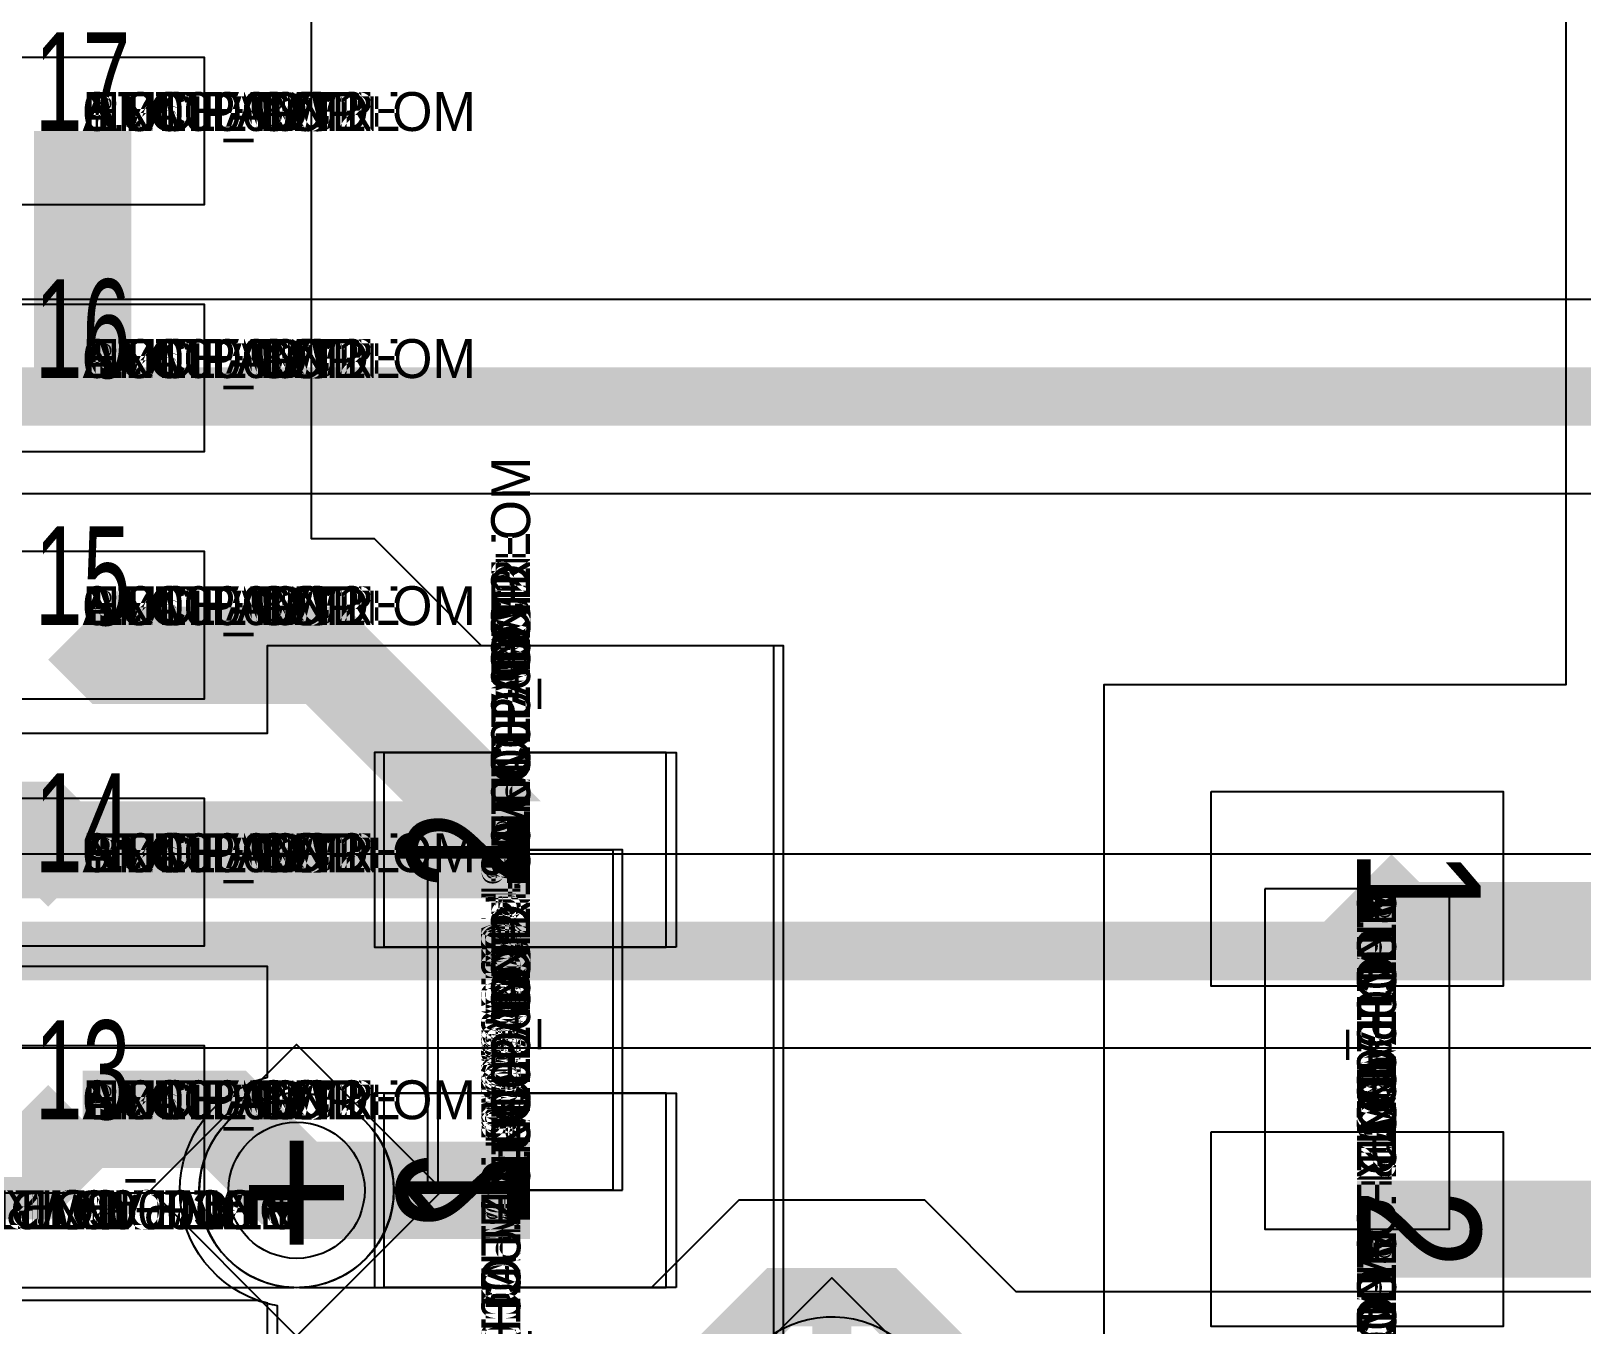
# Model space of a CAD drawing. Extents: x 0 to 323, y 0 to 320.
# Drawn here: x 37.05 to 45.02, y 183.21 to 189.86 of the extents above; entities that cross this region are included whole.
import ezdxf
from ezdxf.enums import TextEntityAlignment as Align

# ---------------------------------------------------------------- set-up
doc = ezdxf.new("R2010")
doc.units = 0
doc.header["$MEASUREMENT"] = 0
doc.layers.get('0').update_dxf_attribs({"linetype": 'CONTINUOUS'})
for name, color, linetype in [('CDN_FIGURES', 7, 'CONTINUOUS'), ('ETCH_BOTTOM', 7, 'CONTINUOUS'), ('ETCH_GND', 3, 'CONTINUOUS'), ('ETCH_INT1', 4, 'CONTINUOUS'), ('ETCH_INT2', 5, 'CONTINUOUS'), ('ETCH_PWR', 6, 'CONTINUOUS'), ('ETCH_TOP', 2, 'CONTINUOUS'), ('MANUFACTURING_NCLEGEND-1-6', 8, 'CONTINUOUS'), ('PACKAGE_GEOMETRY_ASSEMBLY_TOP', 11, 'CONTINUOUS'), ('PACKAGE_GEOMETRY_PIN_NUMBER', 9, 'CONTINUOUS')]:
    doc.layers.add(name, color=color, linetype=linetype)

# ---------------------------------------------------------------- blocks, each defined once
blk = doc.blocks.new('PAD_INFO')
for tag in ['SHAPE_TYPE', 'PAD_HEIGHT', 'PAD_LAYER', 'PAD_TYPE', 'PAD_WIDTH']:
    blk.add_attdef(tag, (0, 0), '', height=0.2)
at = {"flags": 2}
blk.add_attdef('CDN_TYPE', (0, 0), '', height=0.2, dxfattribs=at)
blk = doc.blocks.new('DRILL_INFO')
at = {"flags": 2}
blk.add_attdef('CDN_TYPE', (0, 0), '', height=0.2, dxfattribs=at)
for tag in ['FSHAPE', 'FCHAR', 'DRILL_HEIGHT', 'DIAMETER', 'PLATED', 'DRILL_WIDTH']:
    blk.add_attdef(tag, (0, 0), '', height=0.2)
blk = doc.blocks.new('VIA0700X0300')
at = {"layer": 'ETCH_BOTTOM'}
blk.add_circle((0, 0), 0.35, dxfattribs=at)
at = {"layer": 'ETCH_GND'}
blk.add_circle((0, 0), 0.35, dxfattribs=at)
at = {"layer": 'ETCH_INT1'}
blk.add_circle((0, 0), 0.35, dxfattribs=at)
at = {"layer": 'ETCH_INT2'}
blk.add_circle((0, 0), 0.35, dxfattribs=at)
at = {"layer": 'ETCH_PWR'}
blk.add_circle((0, 0), 0.35, dxfattribs=at)
at = {"layer": 'ETCH_TOP'}
blk.add_circle((0, 0), 0.35, dxfattribs=at)
ref = blk.add_blockref('PAD_INFO', (0, 0))
ref.add_attrib('PAD_LAYER', 'ETCH_TOP', (0, 0), dxfattribs={"height": 0.2})
ref.add_attrib('SHAPE_TYPE', 'NULL', (0, 0), dxfattribs={"height": 0.2})
ref.add_attrib('PAD_TYPE', 'ANTIPAD', (0, 0), dxfattribs={"height": 0.2})
ref.add_attrib('PAD_WIDTH', '0.000000', (0, 0), dxfattribs={"height": 0.2})
ref.add_attrib('PAD_HEIGHT', '0.000000', (0, 0), dxfattribs={"height": 0.2})
ref = blk.add_blockref('PAD_INFO', (0, 0))
ref.add_attrib('PAD_LAYER', 'ETCH_GND', (0, 0), dxfattribs={"height": 0.2})
ref.add_attrib('SHAPE_TYPE', 'NULL', (0, 0), dxfattribs={"height": 0.2})
ref.add_attrib('PAD_TYPE', 'ANTIPAD', (0, 0), dxfattribs={"height": 0.2})
ref.add_attrib('PAD_WIDTH', '0.000000', (0, 0), dxfattribs={"height": 0.2})
ref.add_attrib('PAD_HEIGHT', '0.000000', (0, 0), dxfattribs={"height": 0.2})
ref = blk.add_blockref('PAD_INFO', (0, 0))
ref.add_attrib('PAD_LAYER', 'ETCH_INT1', (0, 0), dxfattribs={"height": 0.2})
ref.add_attrib('SHAPE_TYPE', 'NULL', (0, 0), dxfattribs={"height": 0.2})
ref.add_attrib('PAD_TYPE', 'ANTIPAD', (0, 0), dxfattribs={"height": 0.2})
ref.add_attrib('PAD_WIDTH', '0.000000', (0, 0), dxfattribs={"height": 0.2})
ref.add_attrib('PAD_HEIGHT', '0.000000', (0, 0), dxfattribs={"height": 0.2})
ref = blk.add_blockref('PAD_INFO', (0, 0))
ref.add_attrib('PAD_LAYER', 'ETCH_INT2', (0, 0), dxfattribs={"height": 0.2})
ref.add_attrib('SHAPE_TYPE', 'NULL', (0, 0), dxfattribs={"height": 0.2})
ref.add_attrib('PAD_TYPE', 'ANTIPAD', (0, 0), dxfattribs={"height": 0.2})
ref.add_attrib('PAD_WIDTH', '0.000000', (0, 0), dxfattribs={"height": 0.2})
ref.add_attrib('PAD_HEIGHT', '0.000000', (0, 0), dxfattribs={"height": 0.2})
ref = blk.add_blockref('PAD_INFO', (0, 0))
ref.add_attrib('PAD_LAYER', 'ETCH_PWR', (0, 0), dxfattribs={"height": 0.2})
ref.add_attrib('SHAPE_TYPE', 'NULL', (0, 0), dxfattribs={"height": 0.2})
ref.add_attrib('PAD_TYPE', 'ANTIPAD', (0, 0), dxfattribs={"height": 0.2})
ref.add_attrib('PAD_WIDTH', '0.000000', (0, 0), dxfattribs={"height": 0.2})
ref.add_attrib('PAD_HEIGHT', '0.000000', (0, 0), dxfattribs={"height": 0.2})
ref = blk.add_blockref('PAD_INFO', (0, 0))
ref.add_attrib('PAD_LAYER', 'ETCH_BOTTOM', (0, 0), dxfattribs={"height": 0.2})
ref.add_attrib('SHAPE_TYPE', 'NULL', (0, 0), dxfattribs={"height": 0.2})
ref.add_attrib('PAD_TYPE', 'ANTIPAD', (0, 0), dxfattribs={"height": 0.2})
ref.add_attrib('PAD_WIDTH', '0.000000', (0, 0), dxfattribs={"height": 0.2})
ref.add_attrib('PAD_HEIGHT', '0.000000', (0, 0), dxfattribs={"height": 0.2})
ref = blk.add_blockref('PAD_INFO', (0, 0))
ref.add_attrib('PAD_LAYER', 'ETCH_TOP', (0, 0), dxfattribs={"height": 0.2})
ref.add_attrib('SHAPE_TYPE', 'NULL', (0, 0), dxfattribs={"height": 0.2})
ref.add_attrib('PAD_TYPE', 'THERMAL', (0, 0), dxfattribs={"height": 0.2})
ref.add_attrib('PAD_WIDTH', '0.000000', (0, 0), dxfattribs={"height": 0.2})
ref.add_attrib('PAD_HEIGHT', '0.000000', (0, 0), dxfattribs={"height": 0.2})
ref = blk.add_blockref('PAD_INFO', (0, 0))
ref.add_attrib('PAD_LAYER', 'ETCH_GND', (0, 0), dxfattribs={"height": 0.2})
ref.add_attrib('SHAPE_TYPE', 'NULL', (0, 0), dxfattribs={"height": 0.2})
ref.add_attrib('PAD_TYPE', 'THERMAL', (0, 0), dxfattribs={"height": 0.2})
ref.add_attrib('PAD_WIDTH', '0.000000', (0, 0), dxfattribs={"height": 0.2})
ref.add_attrib('PAD_HEIGHT', '0.000000', (0, 0), dxfattribs={"height": 0.2})
ref = blk.add_blockref('PAD_INFO', (0, 0))
ref.add_attrib('PAD_LAYER', 'ETCH_INT1', (0, 0), dxfattribs={"height": 0.2})
ref.add_attrib('SHAPE_TYPE', 'NULL', (0, 0), dxfattribs={"height": 0.2})
ref.add_attrib('PAD_TYPE', 'THERMAL', (0, 0), dxfattribs={"height": 0.2})
ref.add_attrib('PAD_WIDTH', '0.000000', (0, 0), dxfattribs={"height": 0.2})
ref.add_attrib('PAD_HEIGHT', '0.000000', (0, 0), dxfattribs={"height": 0.2})
ref = blk.add_blockref('PAD_INFO', (0, 0))
ref.add_attrib('PAD_LAYER', 'ETCH_INT2', (0, 0), dxfattribs={"height": 0.2})
ref.add_attrib('SHAPE_TYPE', 'NULL', (0, 0), dxfattribs={"height": 0.2})
ref.add_attrib('PAD_TYPE', 'THERMAL', (0, 0), dxfattribs={"height": 0.2})
ref.add_attrib('PAD_WIDTH', '0.000000', (0, 0), dxfattribs={"height": 0.2})
ref.add_attrib('PAD_HEIGHT', '0.000000', (0, 0), dxfattribs={"height": 0.2})
ref = blk.add_blockref('PAD_INFO', (0, 0))
ref.add_attrib('PAD_LAYER', 'ETCH_PWR', (0, 0), dxfattribs={"height": 0.2})
ref.add_attrib('SHAPE_TYPE', 'NULL', (0, 0), dxfattribs={"height": 0.2})
ref.add_attrib('PAD_TYPE', 'THERMAL', (0, 0), dxfattribs={"height": 0.2})
ref.add_attrib('PAD_WIDTH', '0.000000', (0, 0), dxfattribs={"height": 0.2})
ref.add_attrib('PAD_HEIGHT', '0.000000', (0, 0), dxfattribs={"height": 0.2})
ref = blk.add_blockref('PAD_INFO', (0, 0))
ref.add_attrib('PAD_LAYER', 'ETCH_BOTTOM', (0, 0), dxfattribs={"height": 0.2})
ref.add_attrib('SHAPE_TYPE', 'NULL', (0, 0), dxfattribs={"height": 0.2})
ref.add_attrib('PAD_TYPE', 'THERMAL', (0, 0), dxfattribs={"height": 0.2})
ref.add_attrib('PAD_WIDTH', '0.000000', (0, 0), dxfattribs={"height": 0.2})
ref.add_attrib('PAD_HEIGHT', '0.000000', (0, 0), dxfattribs={"height": 0.2})
ref = blk.add_blockref('PAD_INFO', (0, 0))
ref.add_attrib('PAD_LAYER', 'ETCH_TOP', (0, 0), dxfattribs={"height": 0.2})
ref.add_attrib('SHAPE_TYPE', 'CIRCLE', (0, 0), dxfattribs={"height": 0.2})
ref.add_attrib('PAD_TYPE', 'REGULAR', (0, 0), dxfattribs={"height": 0.2})
ref.add_attrib('PAD_WIDTH', '0.700000', (0, 0), dxfattribs={"height": 0.2})
ref.add_attrib('PAD_HEIGHT', '0.700000', (0, 0), dxfattribs={"height": 0.2})
ref = blk.add_blockref('PAD_INFO', (0, 0))
ref.add_attrib('PAD_LAYER', 'ETCH_GND', (0, 0), dxfattribs={"height": 0.2})
ref.add_attrib('SHAPE_TYPE', 'CIRCLE', (0, 0), dxfattribs={"height": 0.2})
ref.add_attrib('PAD_TYPE', 'REGULAR', (0, 0), dxfattribs={"height": 0.2})
ref.add_attrib('PAD_WIDTH', '0.700000', (0, 0), dxfattribs={"height": 0.2})
ref.add_attrib('PAD_HEIGHT', '0.700000', (0, 0), dxfattribs={"height": 0.2})
ref = blk.add_blockref('PAD_INFO', (0, 0))
ref.add_attrib('PAD_LAYER', 'ETCH_INT1', (0, 0), dxfattribs={"height": 0.2})
ref.add_attrib('SHAPE_TYPE', 'CIRCLE', (0, 0), dxfattribs={"height": 0.2})
ref.add_attrib('PAD_TYPE', 'REGULAR', (0, 0), dxfattribs={"height": 0.2})
ref.add_attrib('PAD_WIDTH', '0.700000', (0, 0), dxfattribs={"height": 0.2})
ref.add_attrib('PAD_HEIGHT', '0.700000', (0, 0), dxfattribs={"height": 0.2})
ref = blk.add_blockref('PAD_INFO', (0, 0))
ref.add_attrib('PAD_LAYER', 'ETCH_INT2', (0, 0), dxfattribs={"height": 0.2})
ref.add_attrib('SHAPE_TYPE', 'CIRCLE', (0, 0), dxfattribs={"height": 0.2})
ref.add_attrib('PAD_TYPE', 'REGULAR', (0, 0), dxfattribs={"height": 0.2})
ref.add_attrib('PAD_WIDTH', '0.700000', (0, 0), dxfattribs={"height": 0.2})
ref.add_attrib('PAD_HEIGHT', '0.700000', (0, 0), dxfattribs={"height": 0.2})
ref = blk.add_blockref('PAD_INFO', (0, 0))
ref.add_attrib('PAD_LAYER', 'ETCH_PWR', (0, 0), dxfattribs={"height": 0.2})
ref.add_attrib('SHAPE_TYPE', 'CIRCLE', (0, 0), dxfattribs={"height": 0.2})
ref.add_attrib('PAD_TYPE', 'REGULAR', (0, 0), dxfattribs={"height": 0.2})
ref.add_attrib('PAD_WIDTH', '0.700000', (0, 0), dxfattribs={"height": 0.2})
ref.add_attrib('PAD_HEIGHT', '0.700000', (0, 0), dxfattribs={"height": 0.2})
ref = blk.add_blockref('PAD_INFO', (0, 0))
ref.add_attrib('PAD_LAYER', 'ETCH_BOTTOM', (0, 0), dxfattribs={"height": 0.2})
ref.add_attrib('SHAPE_TYPE', 'CIRCLE', (0, 0), dxfattribs={"height": 0.2})
ref.add_attrib('PAD_TYPE', 'REGULAR', (0, 0), dxfattribs={"height": 0.2})
ref.add_attrib('PAD_WIDTH', '0.700000', (0, 0), dxfattribs={"height": 0.2})
ref.add_attrib('PAD_HEIGHT', '0.700000', (0, 0), dxfattribs={"height": 0.2})
ref = blk.add_blockref('DRILL_INFO', (0, 0))
ref.add_attrib('DIAMETER', '0.300000', (0, 0), dxfattribs={"height": 0.2})
ref.add_attrib('PLATED', 'PLATED', (0, 0), dxfattribs={"height": 0.2})
ref.add_attrib('FSHAPE', 'DIAMOND', (0, 0), dxfattribs={"height": 0.2})
ref.add_attrib('FCHAR', '+', (0, 0), dxfattribs={"height": 0.2})
ref.add_attrib('DRILL_WIDTH', '1.500000', (0, 0), dxfattribs={"height": 0.2})
ref.add_attrib('DRILL_HEIGHT', '1.500000', (0, 0), dxfattribs={"height": 0.2})
for tag in ['CDN_TYPE', 'PIN']:
    blk.add_attdef(tag, (0, 0), '', height=0.2)
at = {"flags": 2}
for tag in ['PSTKNAME', 'BBV']:
    blk.add_attdef(tag, (0, 0), '', height=0.2, dxfattribs=at)
blk = doc.blocks.new('FIGURE_DIAMOND')
at = {"layer": 'CDN_FIGURES'}
blk.add_lwpolyline([(-0.5, 0), (0, 0.5), (0.5, 0), (0, -0.5)], close=True, dxfattribs=at)
blk = doc.blocks.new('RC1000X1500TS')
at = {"layer": 'ETCH_TOP'}
blk.add_lwpolyline([(-0.5, -0.75), (-0.5, 0.75), (0.5, 0.75), (0.5, -0.75)], close=True, dxfattribs=at)
ref = blk.add_blockref('PAD_INFO', (0, 0))
ref.add_attrib('PAD_LAYER', 'ETCH_TOP', (0, 0), dxfattribs={"height": 0.2})
ref.add_attrib('SHAPE_TYPE', 'NULL', (0, 0), dxfattribs={"height": 0.2})
ref.add_attrib('PAD_TYPE', 'ANTIPAD', (0, 0), dxfattribs={"height": 0.2})
ref.add_attrib('PAD_WIDTH', '0.000000', (0, 0), dxfattribs={"height": 0.2})
ref.add_attrib('PAD_HEIGHT', '0.000000', (0, 0), dxfattribs={"height": 0.2})
ref = blk.add_blockref('PAD_INFO', (0, 0))
ref.add_attrib('PAD_LAYER', 'ETCH_GND', (0, 0), dxfattribs={"height": 0.2})
ref.add_attrib('SHAPE_TYPE', 'NULL', (0, 0), dxfattribs={"height": 0.2})
ref.add_attrib('PAD_TYPE', 'ANTIPAD', (0, 0), dxfattribs={"height": 0.2})
ref.add_attrib('PAD_WIDTH', '0.000000', (0, 0), dxfattribs={"height": 0.2})
ref.add_attrib('PAD_HEIGHT', '0.000000', (0, 0), dxfattribs={"height": 0.2})
ref = blk.add_blockref('PAD_INFO', (0, 0))
ref.add_attrib('PAD_LAYER', 'ETCH_INT1', (0, 0), dxfattribs={"height": 0.2})
ref.add_attrib('SHAPE_TYPE', 'NULL', (0, 0), dxfattribs={"height": 0.2})
ref.add_attrib('PAD_TYPE', 'ANTIPAD', (0, 0), dxfattribs={"height": 0.2})
ref.add_attrib('PAD_WIDTH', '0.000000', (0, 0), dxfattribs={"height": 0.2})
ref.add_attrib('PAD_HEIGHT', '0.000000', (0, 0), dxfattribs={"height": 0.2})
ref = blk.add_blockref('PAD_INFO', (0, 0))
ref.add_attrib('PAD_LAYER', 'ETCH_INT2', (0, 0), dxfattribs={"height": 0.2})
ref.add_attrib('SHAPE_TYPE', 'NULL', (0, 0), dxfattribs={"height": 0.2})
ref.add_attrib('PAD_TYPE', 'ANTIPAD', (0, 0), dxfattribs={"height": 0.2})
ref.add_attrib('PAD_WIDTH', '0.000000', (0, 0), dxfattribs={"height": 0.2})
ref.add_attrib('PAD_HEIGHT', '0.000000', (0, 0), dxfattribs={"height": 0.2})
ref = blk.add_blockref('PAD_INFO', (0, 0))
ref.add_attrib('PAD_LAYER', 'ETCH_PWR', (0, 0), dxfattribs={"height": 0.2})
ref.add_attrib('SHAPE_TYPE', 'NULL', (0, 0), dxfattribs={"height": 0.2})
ref.add_attrib('PAD_TYPE', 'ANTIPAD', (0, 0), dxfattribs={"height": 0.2})
ref.add_attrib('PAD_WIDTH', '0.000000', (0, 0), dxfattribs={"height": 0.2})
ref.add_attrib('PAD_HEIGHT', '0.000000', (0, 0), dxfattribs={"height": 0.2})
ref = blk.add_blockref('PAD_INFO', (0, 0))
ref.add_attrib('PAD_LAYER', 'ETCH_BOTTOM', (0, 0), dxfattribs={"height": 0.2})
ref.add_attrib('SHAPE_TYPE', 'NULL', (0, 0), dxfattribs={"height": 0.2})
ref.add_attrib('PAD_TYPE', 'ANTIPAD', (0, 0), dxfattribs={"height": 0.2})
ref.add_attrib('PAD_WIDTH', '0.000000', (0, 0), dxfattribs={"height": 0.2})
ref.add_attrib('PAD_HEIGHT', '0.000000', (0, 0), dxfattribs={"height": 0.2})
ref = blk.add_blockref('PAD_INFO', (0, 0))
ref.add_attrib('PAD_LAYER', 'ETCH_TOP', (0, 0), dxfattribs={"height": 0.2})
ref.add_attrib('SHAPE_TYPE', 'NULL', (0, 0), dxfattribs={"height": 0.2})
ref.add_attrib('PAD_TYPE', 'THERMAL', (0, 0), dxfattribs={"height": 0.2})
ref.add_attrib('PAD_WIDTH', '0.000000', (0, 0), dxfattribs={"height": 0.2})
ref.add_attrib('PAD_HEIGHT', '0.000000', (0, 0), dxfattribs={"height": 0.2})
ref = blk.add_blockref('PAD_INFO', (0, 0))
ref.add_attrib('PAD_LAYER', 'ETCH_GND', (0, 0), dxfattribs={"height": 0.2})
ref.add_attrib('SHAPE_TYPE', 'NULL', (0, 0), dxfattribs={"height": 0.2})
ref.add_attrib('PAD_TYPE', 'THERMAL', (0, 0), dxfattribs={"height": 0.2})
ref.add_attrib('PAD_WIDTH', '0.000000', (0, 0), dxfattribs={"height": 0.2})
ref.add_attrib('PAD_HEIGHT', '0.000000', (0, 0), dxfattribs={"height": 0.2})
ref = blk.add_blockref('PAD_INFO', (0, 0))
ref.add_attrib('PAD_LAYER', 'ETCH_INT1', (0, 0), dxfattribs={"height": 0.2})
ref.add_attrib('SHAPE_TYPE', 'NULL', (0, 0), dxfattribs={"height": 0.2})
ref.add_attrib('PAD_TYPE', 'THERMAL', (0, 0), dxfattribs={"height": 0.2})
ref.add_attrib('PAD_WIDTH', '0.000000', (0, 0), dxfattribs={"height": 0.2})
ref.add_attrib('PAD_HEIGHT', '0.000000', (0, 0), dxfattribs={"height": 0.2})
ref = blk.add_blockref('PAD_INFO', (0, 0))
ref.add_attrib('PAD_LAYER', 'ETCH_INT2', (0, 0), dxfattribs={"height": 0.2})
ref.add_attrib('SHAPE_TYPE', 'NULL', (0, 0), dxfattribs={"height": 0.2})
ref.add_attrib('PAD_TYPE', 'THERMAL', (0, 0), dxfattribs={"height": 0.2})
ref.add_attrib('PAD_WIDTH', '0.000000', (0, 0), dxfattribs={"height": 0.2})
ref.add_attrib('PAD_HEIGHT', '0.000000', (0, 0), dxfattribs={"height": 0.2})
ref = blk.add_blockref('PAD_INFO', (0, 0))
ref.add_attrib('PAD_LAYER', 'ETCH_PWR', (0, 0), dxfattribs={"height": 0.2})
ref.add_attrib('SHAPE_TYPE', 'NULL', (0, 0), dxfattribs={"height": 0.2})
ref.add_attrib('PAD_TYPE', 'THERMAL', (0, 0), dxfattribs={"height": 0.2})
ref.add_attrib('PAD_WIDTH', '0.000000', (0, 0), dxfattribs={"height": 0.2})
ref.add_attrib('PAD_HEIGHT', '0.000000', (0, 0), dxfattribs={"height": 0.2})
ref = blk.add_blockref('PAD_INFO', (0, 0))
ref.add_attrib('PAD_LAYER', 'ETCH_BOTTOM', (0, 0), dxfattribs={"height": 0.2})
ref.add_attrib('SHAPE_TYPE', 'NULL', (0, 0), dxfattribs={"height": 0.2})
ref.add_attrib('PAD_TYPE', 'THERMAL', (0, 0), dxfattribs={"height": 0.2})
ref.add_attrib('PAD_WIDTH', '0.000000', (0, 0), dxfattribs={"height": 0.2})
ref.add_attrib('PAD_HEIGHT', '0.000000', (0, 0), dxfattribs={"height": 0.2})
ref = blk.add_blockref('PAD_INFO', (0, 0))
ref.add_attrib('PAD_LAYER', 'ETCH_GND', (0, 0), dxfattribs={"height": 0.2})
ref.add_attrib('SHAPE_TYPE', 'NULL', (0, 0), dxfattribs={"height": 0.2})
ref.add_attrib('PAD_TYPE', 'REGULAR', (0, 0), dxfattribs={"height": 0.2})
ref.add_attrib('PAD_WIDTH', '0.000000', (0, 0), dxfattribs={"height": 0.2})
ref.add_attrib('PAD_HEIGHT', '0.000000', (0, 0), dxfattribs={"height": 0.2})
ref = blk.add_blockref('PAD_INFO', (0, 0))
ref.add_attrib('PAD_LAYER', 'ETCH_INT1', (0, 0), dxfattribs={"height": 0.2})
ref.add_attrib('SHAPE_TYPE', 'NULL', (0, 0), dxfattribs={"height": 0.2})
ref.add_attrib('PAD_TYPE', 'REGULAR', (0, 0), dxfattribs={"height": 0.2})
ref.add_attrib('PAD_WIDTH', '0.000000', (0, 0), dxfattribs={"height": 0.2})
ref.add_attrib('PAD_HEIGHT', '0.000000', (0, 0), dxfattribs={"height": 0.2})
ref = blk.add_blockref('PAD_INFO', (0, 0))
ref.add_attrib('PAD_LAYER', 'ETCH_INT2', (0, 0), dxfattribs={"height": 0.2})
ref.add_attrib('SHAPE_TYPE', 'NULL', (0, 0), dxfattribs={"height": 0.2})
ref.add_attrib('PAD_TYPE', 'REGULAR', (0, 0), dxfattribs={"height": 0.2})
ref.add_attrib('PAD_WIDTH', '0.000000', (0, 0), dxfattribs={"height": 0.2})
ref.add_attrib('PAD_HEIGHT', '0.000000', (0, 0), dxfattribs={"height": 0.2})
ref = blk.add_blockref('PAD_INFO', (0, 0))
ref.add_attrib('PAD_LAYER', 'ETCH_PWR', (0, 0), dxfattribs={"height": 0.2})
ref.add_attrib('SHAPE_TYPE', 'NULL', (0, 0), dxfattribs={"height": 0.2})
ref.add_attrib('PAD_TYPE', 'REGULAR', (0, 0), dxfattribs={"height": 0.2})
ref.add_attrib('PAD_WIDTH', '0.000000', (0, 0), dxfattribs={"height": 0.2})
ref.add_attrib('PAD_HEIGHT', '0.000000', (0, 0), dxfattribs={"height": 0.2})
ref = blk.add_blockref('PAD_INFO', (0, 0))
ref.add_attrib('PAD_LAYER', 'ETCH_BOTTOM', (0, 0), dxfattribs={"height": 0.2})
ref.add_attrib('SHAPE_TYPE', 'NULL', (0, 0), dxfattribs={"height": 0.2})
ref.add_attrib('PAD_TYPE', 'REGULAR', (0, 0), dxfattribs={"height": 0.2})
ref.add_attrib('PAD_WIDTH', '0.000000', (0, 0), dxfattribs={"height": 0.2})
ref.add_attrib('PAD_HEIGHT', '0.000000', (0, 0), dxfattribs={"height": 0.2})
ref = blk.add_blockref('DRILL_INFO', (0, 0))
ref.add_attrib('DIAMETER', '0.000000', (0, 0), dxfattribs={"height": 0.2})
ref.add_attrib('PLATED', 'PLATED', (0, 0), dxfattribs={"height": 0.2})
ref.add_attrib('FSHAPE', 'NULL', (0, 0), dxfattribs={"height": 0.2})
ref.add_attrib('DRILL_WIDTH', '0.000000', (0, 0), dxfattribs={"height": 0.2})
ref.add_attrib('DRILL_HEIGHT', '0.000000', (0, 0), dxfattribs={"height": 0.2})
ref = blk.add_blockref('PAD_INFO', (0, 0))
ref.add_attrib('PAD_LAYER', 'ETCH_TOP', (0, 0), dxfattribs={"height": 0.2})
ref.add_attrib('SHAPE_TYPE', 'RECTANGLE', (0, 0), dxfattribs={"height": 0.2})
ref.add_attrib('PAD_TYPE', 'REGULAR', (0, 0), dxfattribs={"height": 0.2})
ref.add_attrib('PAD_WIDTH', '1.000000', (0, 0), dxfattribs={"height": 0.2})
ref.add_attrib('PAD_HEIGHT', '1.500000', (0, 0), dxfattribs={"height": 0.2})
for tag in ['CDN_TYPE', 'PIN']:
    blk.add_attdef(tag, (0, 0), '', height=0.2)
at = {"flags": 2}
for tag in ['PSTKNAME', 'BBV']:
    blk.add_attdef(tag, (0, 0), '', height=0.2, dxfattribs=at)
blk = doc.blocks.new('F56')
at = {"layer": 'PACKAGE_GEOMETRY_ASSEMBLY_TOP'}
blk.add_lwpolyline([(0, -0.475), (1.75, -0.475), (1.75, 0.475), (0, 0.475)], close=True, dxfattribs=at)
at = {"layer": 'ETCH_TOP'}
ref = blk.add_blockref('RC1000X1500TS', (0, 0), dxfattribs=at)
ref.add_attrib('CDN_TYPE', 'PIN', (0, 0), dxfattribs={"height": 0.2})
ref.add_attrib('PIN', '1', (0, 0), dxfattribs={"height": 0.2})
ref = blk.add_blockref('RC1000X1500TS', (1.75, 0), dxfattribs=at)
ref.add_attrib('CDN_TYPE', 'PIN', (0, 0), dxfattribs={"height": 0.2})
ref.add_attrib('PIN', '2', (0, 0), dxfattribs={"height": 0.2})
at = {"flags": 2}
for tag in ['SYMBOL_TYPE', 'CDN_TYPE', 'REFDES']:
    blk.add_attdef(tag, (0, 0), '', height=0.2, dxfattribs=at)
blk = doc.blocks.new('RC1250X0760TS')
at = {"layer": 'ETCH_TOP'}
blk.add_lwpolyline([(-0.625, -0.38), (-0.625, 0.38), (0.625, 0.38), (0.625, -0.38)], close=True, dxfattribs=at)
ref = blk.add_blockref('PAD_INFO', (0, 0))
ref.add_attrib('PAD_LAYER', 'ETCH_TOP', (0, 0), dxfattribs={"height": 0.2})
ref.add_attrib('SHAPE_TYPE', 'NULL', (0, 0), dxfattribs={"height": 0.2})
ref.add_attrib('PAD_TYPE', 'ANTIPAD', (0, 0), dxfattribs={"height": 0.2})
ref.add_attrib('PAD_WIDTH', '0.000000', (0, 0), dxfattribs={"height": 0.2})
ref.add_attrib('PAD_HEIGHT', '0.000000', (0, 0), dxfattribs={"height": 0.2})
ref = blk.add_blockref('PAD_INFO', (0, 0))
ref.add_attrib('PAD_LAYER', 'ETCH_GND', (0, 0), dxfattribs={"height": 0.2})
ref.add_attrib('SHAPE_TYPE', 'NULL', (0, 0), dxfattribs={"height": 0.2})
ref.add_attrib('PAD_TYPE', 'ANTIPAD', (0, 0), dxfattribs={"height": 0.2})
ref.add_attrib('PAD_WIDTH', '0.000000', (0, 0), dxfattribs={"height": 0.2})
ref.add_attrib('PAD_HEIGHT', '0.000000', (0, 0), dxfattribs={"height": 0.2})
ref = blk.add_blockref('PAD_INFO', (0, 0))
ref.add_attrib('PAD_LAYER', 'ETCH_INT1', (0, 0), dxfattribs={"height": 0.2})
ref.add_attrib('SHAPE_TYPE', 'NULL', (0, 0), dxfattribs={"height": 0.2})
ref.add_attrib('PAD_TYPE', 'ANTIPAD', (0, 0), dxfattribs={"height": 0.2})
ref.add_attrib('PAD_WIDTH', '0.000000', (0, 0), dxfattribs={"height": 0.2})
ref.add_attrib('PAD_HEIGHT', '0.000000', (0, 0), dxfattribs={"height": 0.2})
ref = blk.add_blockref('PAD_INFO', (0, 0))
ref.add_attrib('PAD_LAYER', 'ETCH_INT2', (0, 0), dxfattribs={"height": 0.2})
ref.add_attrib('SHAPE_TYPE', 'NULL', (0, 0), dxfattribs={"height": 0.2})
ref.add_attrib('PAD_TYPE', 'ANTIPAD', (0, 0), dxfattribs={"height": 0.2})
ref.add_attrib('PAD_WIDTH', '0.000000', (0, 0), dxfattribs={"height": 0.2})
ref.add_attrib('PAD_HEIGHT', '0.000000', (0, 0), dxfattribs={"height": 0.2})
ref = blk.add_blockref('PAD_INFO', (0, 0))
ref.add_attrib('PAD_LAYER', 'ETCH_PWR', (0, 0), dxfattribs={"height": 0.2})
ref.add_attrib('SHAPE_TYPE', 'NULL', (0, 0), dxfattribs={"height": 0.2})
ref.add_attrib('PAD_TYPE', 'ANTIPAD', (0, 0), dxfattribs={"height": 0.2})
ref.add_attrib('PAD_WIDTH', '0.000000', (0, 0), dxfattribs={"height": 0.2})
ref.add_attrib('PAD_HEIGHT', '0.000000', (0, 0), dxfattribs={"height": 0.2})
ref = blk.add_blockref('PAD_INFO', (0, 0))
ref.add_attrib('PAD_LAYER', 'ETCH_BOTTOM', (0, 0), dxfattribs={"height": 0.2})
ref.add_attrib('SHAPE_TYPE', 'NULL', (0, 0), dxfattribs={"height": 0.2})
ref.add_attrib('PAD_TYPE', 'ANTIPAD', (0, 0), dxfattribs={"height": 0.2})
ref.add_attrib('PAD_WIDTH', '0.000000', (0, 0), dxfattribs={"height": 0.2})
ref.add_attrib('PAD_HEIGHT', '0.000000', (0, 0), dxfattribs={"height": 0.2})
ref = blk.add_blockref('PAD_INFO', (0, 0))
ref.add_attrib('PAD_LAYER', 'ETCH_TOP', (0, 0), dxfattribs={"height": 0.2})
ref.add_attrib('SHAPE_TYPE', 'NULL', (0, 0), dxfattribs={"height": 0.2})
ref.add_attrib('PAD_TYPE', 'THERMAL', (0, 0), dxfattribs={"height": 0.2})
ref.add_attrib('PAD_WIDTH', '0.000000', (0, 0), dxfattribs={"height": 0.2})
ref.add_attrib('PAD_HEIGHT', '0.000000', (0, 0), dxfattribs={"height": 0.2})
ref = blk.add_blockref('PAD_INFO', (0, 0))
ref.add_attrib('PAD_LAYER', 'ETCH_GND', (0, 0), dxfattribs={"height": 0.2})
ref.add_attrib('SHAPE_TYPE', 'NULL', (0, 0), dxfattribs={"height": 0.2})
ref.add_attrib('PAD_TYPE', 'THERMAL', (0, 0), dxfattribs={"height": 0.2})
ref.add_attrib('PAD_WIDTH', '0.000000', (0, 0), dxfattribs={"height": 0.2})
ref.add_attrib('PAD_HEIGHT', '0.000000', (0, 0), dxfattribs={"height": 0.2})
ref = blk.add_blockref('PAD_INFO', (0, 0))
ref.add_attrib('PAD_LAYER', 'ETCH_INT1', (0, 0), dxfattribs={"height": 0.2})
ref.add_attrib('SHAPE_TYPE', 'NULL', (0, 0), dxfattribs={"height": 0.2})
ref.add_attrib('PAD_TYPE', 'THERMAL', (0, 0), dxfattribs={"height": 0.2})
ref.add_attrib('PAD_WIDTH', '0.000000', (0, 0), dxfattribs={"height": 0.2})
ref.add_attrib('PAD_HEIGHT', '0.000000', (0, 0), dxfattribs={"height": 0.2})
ref = blk.add_blockref('PAD_INFO', (0, 0))
ref.add_attrib('PAD_LAYER', 'ETCH_INT2', (0, 0), dxfattribs={"height": 0.2})
ref.add_attrib('SHAPE_TYPE', 'NULL', (0, 0), dxfattribs={"height": 0.2})
ref.add_attrib('PAD_TYPE', 'THERMAL', (0, 0), dxfattribs={"height": 0.2})
ref.add_attrib('PAD_WIDTH', '0.000000', (0, 0), dxfattribs={"height": 0.2})
ref.add_attrib('PAD_HEIGHT', '0.000000', (0, 0), dxfattribs={"height": 0.2})
ref = blk.add_blockref('PAD_INFO', (0, 0))
ref.add_attrib('PAD_LAYER', 'ETCH_PWR', (0, 0), dxfattribs={"height": 0.2})
ref.add_attrib('SHAPE_TYPE', 'NULL', (0, 0), dxfattribs={"height": 0.2})
ref.add_attrib('PAD_TYPE', 'THERMAL', (0, 0), dxfattribs={"height": 0.2})
ref.add_attrib('PAD_WIDTH', '0.000000', (0, 0), dxfattribs={"height": 0.2})
ref.add_attrib('PAD_HEIGHT', '0.000000', (0, 0), dxfattribs={"height": 0.2})
ref = blk.add_blockref('PAD_INFO', (0, 0))
ref.add_attrib('PAD_LAYER', 'ETCH_BOTTOM', (0, 0), dxfattribs={"height": 0.2})
ref.add_attrib('SHAPE_TYPE', 'NULL', (0, 0), dxfattribs={"height": 0.2})
ref.add_attrib('PAD_TYPE', 'THERMAL', (0, 0), dxfattribs={"height": 0.2})
ref.add_attrib('PAD_WIDTH', '0.000000', (0, 0), dxfattribs={"height": 0.2})
ref.add_attrib('PAD_HEIGHT', '0.000000', (0, 0), dxfattribs={"height": 0.2})
ref = blk.add_blockref('PAD_INFO', (0, 0))
ref.add_attrib('PAD_LAYER', 'ETCH_TOP', (0, 0), dxfattribs={"height": 0.2})
ref.add_attrib('SHAPE_TYPE', 'RECTANGLE', (0, 0), dxfattribs={"height": 0.2})
ref.add_attrib('PAD_TYPE', 'REGULAR', (0, 0), dxfattribs={"height": 0.2})
ref.add_attrib('PAD_WIDTH', '1.250000', (0, 0), dxfattribs={"height": 0.2})
ref.add_attrib('PAD_HEIGHT', '0.760000', (0, 0), dxfattribs={"height": 0.2})
ref = blk.add_blockref('PAD_INFO', (0, 0))
ref.add_attrib('PAD_LAYER', 'ETCH_GND', (0, 0), dxfattribs={"height": 0.2})
ref.add_attrib('SHAPE_TYPE', 'NULL', (0, 0), dxfattribs={"height": 0.2})
ref.add_attrib('PAD_TYPE', 'REGULAR', (0, 0), dxfattribs={"height": 0.2})
ref.add_attrib('PAD_WIDTH', '0.000000', (0, 0), dxfattribs={"height": 0.2})
ref.add_attrib('PAD_HEIGHT', '0.000000', (0, 0), dxfattribs={"height": 0.2})
ref = blk.add_blockref('PAD_INFO', (0, 0))
ref.add_attrib('PAD_LAYER', 'ETCH_INT1', (0, 0), dxfattribs={"height": 0.2})
ref.add_attrib('SHAPE_TYPE', 'NULL', (0, 0), dxfattribs={"height": 0.2})
ref.add_attrib('PAD_TYPE', 'REGULAR', (0, 0), dxfattribs={"height": 0.2})
ref.add_attrib('PAD_WIDTH', '0.000000', (0, 0), dxfattribs={"height": 0.2})
ref.add_attrib('PAD_HEIGHT', '0.000000', (0, 0), dxfattribs={"height": 0.2})
ref = blk.add_blockref('PAD_INFO', (0, 0))
ref.add_attrib('PAD_LAYER', 'ETCH_INT2', (0, 0), dxfattribs={"height": 0.2})
ref.add_attrib('SHAPE_TYPE', 'NULL', (0, 0), dxfattribs={"height": 0.2})
ref.add_attrib('PAD_TYPE', 'REGULAR', (0, 0), dxfattribs={"height": 0.2})
ref.add_attrib('PAD_WIDTH', '0.000000', (0, 0), dxfattribs={"height": 0.2})
ref.add_attrib('PAD_HEIGHT', '0.000000', (0, 0), dxfattribs={"height": 0.2})
ref = blk.add_blockref('PAD_INFO', (0, 0))
ref.add_attrib('PAD_LAYER', 'ETCH_PWR', (0, 0), dxfattribs={"height": 0.2})
ref.add_attrib('SHAPE_TYPE', 'NULL', (0, 0), dxfattribs={"height": 0.2})
ref.add_attrib('PAD_TYPE', 'REGULAR', (0, 0), dxfattribs={"height": 0.2})
ref.add_attrib('PAD_WIDTH', '0.000000', (0, 0), dxfattribs={"height": 0.2})
ref.add_attrib('PAD_HEIGHT', '0.000000', (0, 0), dxfattribs={"height": 0.2})
ref = blk.add_blockref('PAD_INFO', (0, 0))
ref.add_attrib('PAD_LAYER', 'ETCH_BOTTOM', (0, 0), dxfattribs={"height": 0.2})
ref.add_attrib('SHAPE_TYPE', 'NULL', (0, 0), dxfattribs={"height": 0.2})
ref.add_attrib('PAD_TYPE', 'REGULAR', (0, 0), dxfattribs={"height": 0.2})
ref.add_attrib('PAD_WIDTH', '0.000000', (0, 0), dxfattribs={"height": 0.2})
ref.add_attrib('PAD_HEIGHT', '0.000000', (0, 0), dxfattribs={"height": 0.2})
ref = blk.add_blockref('DRILL_INFO', (0, 0))
ref.add_attrib('DIAMETER', '0.000000', (0, 0), dxfattribs={"height": 0.2})
ref.add_attrib('PLATED', 'PLATED', (0, 0), dxfattribs={"height": 0.2})
ref.add_attrib('FSHAPE', 'NULL', (0, 0), dxfattribs={"height": 0.2})
ref.add_attrib('DRILL_WIDTH', '0.000000', (0, 0), dxfattribs={"height": 0.2})
ref.add_attrib('DRILL_HEIGHT', '0.000000', (0, 0), dxfattribs={"height": 0.2})
for tag in ['CDN_TYPE', 'PIN']:
    blk.add_attdef(tag, (0, 0), '', height=0.2)
at = {"flags": 2}
for tag in ['PSTKNAME', 'BBV']:
    blk.add_attdef(tag, (0, 0), '', height=0.2, dxfattribs=at)
blk = doc.blocks.new('SO-24W')
at = {"layer": 'ETCH_TOP'}
ref = blk.add_blockref('RC1250X0760TS', (4.75, -3.175), dxfattribs=at)
ref.add_attrib('CDN_TYPE', 'PIN', (0, 0), dxfattribs={"height": 0.2})
ref.add_attrib('PIN', '16', (0, 0), dxfattribs={"height": 0.2})
ref = blk.add_blockref('RC1250X0760TS', (4.75, -6.985), dxfattribs=at)
ref.add_attrib('CDN_TYPE', 'PIN', (0, 0), dxfattribs={"height": 0.2})
ref.add_attrib('PIN', '13', (0, 0), dxfattribs={"height": 0.2})
ref = blk.add_blockref('RC1250X0760TS', (4.75, -1.905), dxfattribs=at)
ref.add_attrib('CDN_TYPE', 'PIN', (0, 0), dxfattribs={"height": 0.2})
ref.add_attrib('PIN', '17', (0, 0), dxfattribs={"height": 0.2})
ref = blk.add_blockref('RC1250X0760TS', (4.75, -4.445), dxfattribs=at)
ref.add_attrib('CDN_TYPE', 'PIN', (0, 0), dxfattribs={"height": 0.2})
ref.add_attrib('PIN', '15', (0, 0), dxfattribs={"height": 0.2})
ref = blk.add_blockref('RC1250X0760TS', (4.75, -5.715), dxfattribs=at)
ref.add_attrib('CDN_TYPE', 'PIN', (0, 0), dxfattribs={"height": 0.2})
ref.add_attrib('PIN', '14', (0, 0), dxfattribs={"height": 0.2})
at = {"flags": 2}
for tag in ['SYMBOL_TYPE', 'CDN_TYPE', 'REFDES']:
    blk.add_attdef(tag, (0, 0), '', height=0.2, dxfattribs=at)

msp = doc.modelspace()

# ---------------------------------------------------------------- linework, layer by layer
at = {"layer": 'ETCH_BOTTOM'}
for points, format in [([(36.4443, 186.2556), (38.2625, 186.2556), (38.2625, 186.7056), (40.8627, 186.7056), (40.8627, 183.1667, -5.509024), (40.6333, 182.8554), (38.2625, 182.8554), (38.2625, 183.3245, -0.774485), (38.2625, 184.4865), (38.2625, 185.0554), (36.2127, 185.0554)], "xyb"), ([(39.5626, 185.6555, 0.5, 0.5, 0), (36.2126, 185.6555, 0.5, 0.5, 0), (36.1126, 185.7555, 0.5, 0.5, 0)], "xyseb"), ([(38.4126, 183.9055, 0.5, 0.5, 0), (39.5626, 183.9055, 0.5, 0.5, 0)], "xyseb"), ([(41.1626, 182.7055, 0.2, 0.2, 0), (41.1626, 183.3063, 0.2, 0.2, 0)], "xyseb")]:
    msp.add_lwpolyline(points, format=format, dxfattribs=at)
at = {"layer": 'ETCH_GND'}
msp.add_lwpolyline([(38.9127, 183.9055, 1), (37.9125, 183.9055, 1)], format="xyb", close=True, dxfattribs=at)
at = {"layer": 'ETCH_INT1'}
msp.add_lwpolyline([(38.9127, 183.9055, 1), (37.9125, 183.9055, 1)], format="xyb", close=True, dxfattribs=at)
at = {"layer": 'ETCH_INT2'}
for points, format in [([(95.2626, 222.6055, 0.3, 0.3, 0), (95.2626, 219.0055, 0.3, 0.3, 0), (73.3126, 197.0555, 0.3, 0.3, 0), (73.3126, 195.8362, 0.3, 0.3, 0), (63.3369, 185.8605, 0.3, 0.3, 0), (56.9769, 185.8605, 0.3, 0.3, 0), (56.9469, 185.8905, 0.3, 0.3, 0), (56.4083, 185.8905, 0.3, 0.3, 0), (56.0276, 185.5098, 0.3, 0.3, 0), (56.0276, 185.4674, 0.3, 0.3, 0), (55.6957, 185.1355, 0.3, 0.3, 0), (36.4119, 185.1355, 0.3, 0.3, 0), (36.3819, 185.1055, 0.3, 0.3, 0), (35.8433, 185.1055, 0.3, 0.3, 0), (35.5033, 185.4455, 0.3, 0.3, 0), (16.0126, 185.4455, 0.3, 0.3, 0)], "xyseb"), ([(69.8426, 211.9048, 0.3, 0.3, 0), (67.9976, 210.0598, 0.3, 0.3, 0), (67.9976, 206.8012, 0.3, 0.3, 0), (68.6126, 206.1862, 0.3, 0.3, 0), (68.6126, 204.0555, 0.3, 0.3, 0), (66.2626, 201.7055, 0.3, 0.3, 0), (66.2433, 201.7055, 0.3, 0.3, 0), (65.8626, 201.3248, 0.3, 0.3, 0), (65.8626, 201.3055, 0.3, 0.3, 0), (52.5426, 187.9855, 0.3, 0.3, 0), (32.8019, 187.9855, 0.3, 0.3, 0), (32.7819, 188.0055, 0.3, 0.3, 0), (32.2433, 188.0055, 0.3, 0.3, 0), (32.2233, 187.9855, 0.3, 0.3, 0), (16.0126, 187.9855, 0.3, 0.3, 0)], "xyseb"), ([(66.076, 200.8116), (52.7497, 187.4854), (50.0533, 187.4854, -6.965178), (49.7719, 187.4854), (32.9955, 187.4854, -1.304548), (32.0297, 187.4854), (16.936, 187.4854, -3.946266), (16.936, 188.4856), (32.0162, 188.4856), (32.0362, 188.5056), (32.989, 188.5056), (33.009, 188.4856), (52.3355, 188.4856), (54.8877, 191.0379, -9.823898), (55.0302, 191.1804), (65.3625, 201.5126)], "xyb"), ([(16.0126, 182.9055, 0.3, 0.3, 0), (40.4433, 182.9055, 0.3, 0.3, 0), (40.8933, 183.3555, 0.3, 0.3, 0), (41.4319, 183.3555, 0.3, 0.3, 0), (41.9019, 182.8855, 0.3, 0.3, 0), (65.0133, 182.8855, 0.3, 0.3, 0), (65.0433, 182.8555, 0.3, 0.3, 0), (65.5819, 182.8555, 0.3, 0.3, 0), (65.6119, 182.8855, 0.3, 0.3, 0), (75.3233, 182.8855, 0.3, 0.3, 0), (75.7433, 183.3055, 0.3, 0.3, 0), (76.2819, 183.3055, 0.3, 0.3, 0), (76.3119, 183.2755, 0.3, 0.3, 0), (82.0557, 183.2755, 0.3, 0.3, 0), (82.7126, 183.9324, 0.3, 0.3, 0), (82.7126, 183.9748, 0.3, 0.3, 0), (83.0933, 184.3555, 0.3, 0.3, 0), (83.1357, 184.3555, 0.3, 0.3, 0), (83.1857, 184.4055, 0.3, 0.3, 0), (83.6319, 184.4055, 0.3, 0.3, 0), (84.1126, 184.8862, 0.3, 0.3, 0), (84.1126, 184.9555, 0.3, 0.3, 0), (90.1626, 191.0055, 0.3, 0.3, 0)], "xyseb"), ([(57.1631, 185.3604, -0.859737), (56.2495, 184.982), (56.0493, 184.7819, -0.198912), (55.6957, 184.6354), (36.619, 184.6354), (36.589, 184.6054), (35.6362, 184.6054), (35.2962, 184.9454), (16.936, 184.9454, -3.946266), (16.936, 185.9456), (35.65, 185.9456, -0.92871), (36.5981, 185.6356), (55.4886, 185.6356), (55.5746, 185.7216, -0.087232), (55.674, 185.8634), (56.2012, 186.3906), (57.154, 186.3906)], "xyb"), ([(16.936, 183.4056), (38.3985, 183.4056, -70.921901), (38.4267, 183.4056), (40.2362, 183.4056), (40.6862, 183.8556), (41.639, 183.8556), (42.109, 183.3856), (64.8271, 183.3856, -1.277006)], "xyb")]:
    msp.add_lwpolyline(points, format=format, dxfattribs=at)
at = {"layer": 'ETCH_PWR'}
msp.add_lwpolyline([(38.9127, 183.9055, 1), (37.9125, 183.9055, 1)], format="xyb", close=True, dxfattribs=at)
at = {"layer": 'ETCH_TOP'}
msp.add_lwpolyline([(42.5625, 182.6554), (42.5625, 186.5056), (44.9375, 186.5056), (44.9375, 195.4054), (42.5625, 195.4054), (42.5625, 199.2556), (44.5625, 199.2556), (44.5625, 206.2556)], dxfattribs=at)
for points, format in [([(41.1127, 202.6056), (41.1127, 195.2554), (38.8112, 195.2554), (38.6612, 195.1054), (38.4877, 195.1054), (38.4877, 191.1206), (38.7476, 191.1206, -1), (38.7476, 190.1204), (38.4877, 190.1204), (38.4877, 187.2556), (38.8112, 187.2556), (39.3612, 186.7056), (40.9127, 186.7056), (40.9127, 183.0056)], "xyb"), ([(37.3126, 188.0805, 0.5, 0.5, 0), (37.3126, 189.3505, 0.5, 0.5, 0)], "xyseb"), ([(37.3126, 186.8105, 0.5, 0.5, 0), (37.4676, 186.6555, 0.5, 0.5, 0), (38.5626, 186.6555, 0.5, 0.5, 0), (39.5626, 185.6555, 0.5, 0.5, 0), (39.6126, 185.6555, 0.5, 0.5, 0)], "xyseb"), ([(36.1126, 185.7555, 0.5, 0.5, 0), (37.0976, 185.7555, 0.5, 0.5, 0), (37.3126, 185.5405, 0.5, 0.5, 0)], "xyseb"), ([(46.1126, 185.2405, 0.5, 0.5, 0), (44.0776, 185.2405, 0.5, 0.5, 0), (43.8626, 185.4555, 0.5, 0.5, 0)], "xyseb"), ([(36.1626, 184.0055, 0.5, 0.5, 0), (37.0476, 184.0055, 0.5, 0.5, 0), (37.3126, 184.2705, 0.5, 0.5, 0)], "xyseb"), ([(37.3126, 184.2705, 0.5, 0.5, 0), (38.0476, 184.2705, 0.5, 0.5, 0), (38.4126, 183.9055, 0.5, 0.5, 0)], "xyseb"), ([(43.8626, 183.7055, 0.5, 0.5, 0), (45.8476, 183.7055, 0.5, 0.5, 0), (46.1126, 183.9705, 0.5, 0.5, 0)], "xyseb"), ([(39.6126, 183.9055, 0.5, 0.5, 0), (38.4126, 183.9055, 0.5, 0.5, 0)], "xyseb")]:
    msp.add_lwpolyline(points, format=format, dxfattribs=at)
msp.add_lwpolyline([(35.7127, 183.0056), (35.7127, 183.6084, 0.204225), (36.1375, 183.4059), (36.1375, 183.3404), (38.2107, 183.3404, 0.043918), (38.3125, 183.3138), (38.3125, 183.0056)], format="xyb", close=True, dxfattribs=at)

# ---------------------------------------------------------------- block references
msp.add_blockref('SO-24W', (32.5626, 191.2555))
for p, rotation in [((39.6126, 183.9055), 90), ((43.8626, 185.4555), 270)]:
    msp.add_blockref('F56', p, dxfattribs=dict(rotation=rotation))
at = {"xscale": -1, "rotation": 90}
msp.add_blockref('F56', (39.5626, 185.6555), dxfattribs=at)
at = {"layer": 'ETCH_TOP', "rotation": 180}
msp.add_blockref('VIA0700X0300', (38.4126, 183.9055), dxfattribs=at)
at = {"layer": 'MANUFACTURING_NCLEGEND-1-6', "xscale": 1.5, "yscale": 1.5}
for p in [(38.4126, 183.9055), (41.1626, 182.7055)]:
    msp.add_blockref('FIGURE_DIAMOND', p, dxfattribs=at)

# ---------------------------------------------------------------- texts
at = {"layer": 'MANUFACTURING_NCLEGEND-1-6'}
msp.add_text('+', height=0.75, dxfattribs=at).set_placement((38.4126, 183.9055), align=Align.MIDDLE_CENTER)
at = {"layer": 'PACKAGE_GEOMETRY_PIN_NUMBER', "width": 0.649606}
for s, p in [('17', (37.3126, 189.3505)), ('16', (37.3126, 188.0805)), ('15', (37.3126, 186.8105)), ('14', (37.3126, 185.5405)), ('13', (37.3126, 184.2705))]:
    msp.add_text(s, height=0.508, dxfattribs=at).set_placement(p, align=Align.CENTER)
at = {"layer": 'PACKAGE_GEOMETRY_PIN_NUMBER', "text_generation_flag": 2, "width": 0.88}
for s, p in [('1', (39.5626, 185.6555)), ('2', (39.5626, 183.9055))]:
    msp.add_text(s, height=0.635, rotation=90, dxfattribs=at).set_placement(p, align=Align.CENTER)
at = {"layer": 'PACKAGE_GEOMETRY_PIN_NUMBER', "width": 0.88}
for s, rotation, p in [('2', 90, (39.6126, 185.6555)), ('1', 270, (43.8626, 185.4555)), ('1', 90, (39.6126, 183.9055)), ('2', 270, (43.8626, 183.7055))]:
    msp.add_text(s, height=0.635, rotation=rotation, dxfattribs=at).set_placement(p, align=Align.CENTER)

doc.saveas('drawing.dxf')
